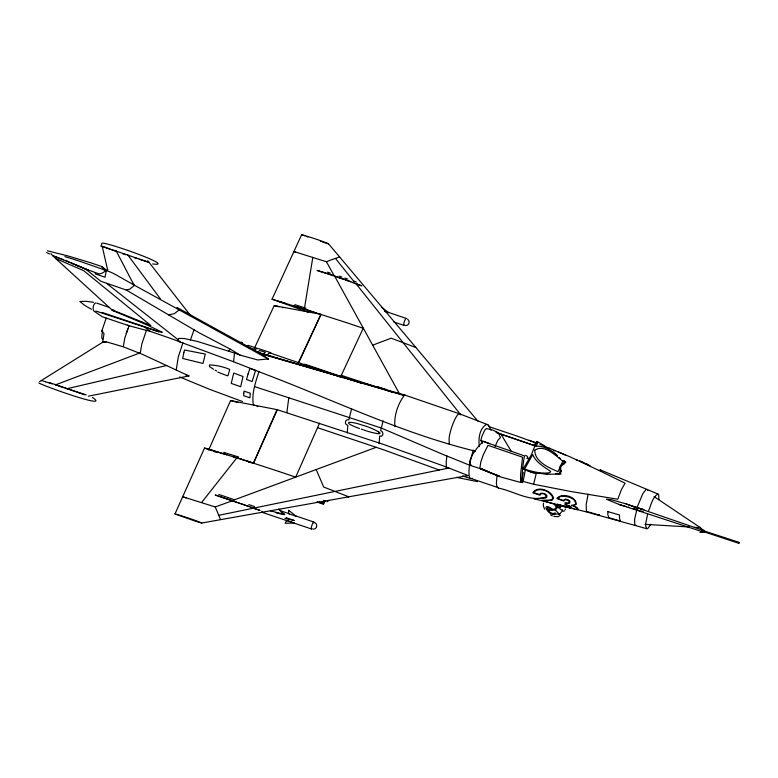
<?xml version="1.0" encoding="UTF-8"?>
<svg xmlns="http://www.w3.org/2000/svg" width="778" height="778" viewBox="0 0 778 778"><rect width="100%" height="100%" fill="white"/><g stroke="black" fill="none" stroke-linecap="round" stroke-linejoin="round"><path stroke-width="1.17" d="M555.589 473.656L560.072 473.569L560.189 465.973L564.993 461.733L563.175 460.498L565.81 462.249L560.919 466.372L560.384 472.606L560.948 474.026L549.19 474.259L533.27 472.849L525.062 469.659M176.227 369.988L178.269 357.063L182.888 342.904M286.868 412.534L288.803 397.675M347.26 432.928L347.834 425.352C344.051 424.691 344.858 418.632 348.807 419.838L351.617 408.917M379.1 443.674L379.674 436.108C383.622 437.644 383.962 431.391 380.646 430.594L383.136 420.82M658.888 499.593L658.665 494.769L657.896 493.991L600.49 469.941L598.914 470.418L570.245 456.91L543.219 445.648M102.677 342.485L104.019 333.49L101.578 331.049M140.225 353.212L141.888 343.788L146.449 330.28M102.881 342.116L105.993 341.814L102.881 342.116L39.639 381.59M536.052 443.752L537.763 441.923L536.489 446.3C543.783 445.386 553.819 451.561 557.418 455.626M565.587 508.997L565.1 509.58M522.534 457.454L520.55 474.619L520.579 482.039L520.9 482.467L521.338 481.835M498.776 488.166C514.394 491.317 530.158 502.481 546.146 496.938L545.563 494.866L543.404 493.767L541.167 493.67L539.942 495.187L532.872 492.795C537.199 485.239 551.816 490.412 553.479 498.115L552.108 500.244L543.316 500.594M534.778 498.902L534.817 498.922A14.49 1.955 17.3 0 1 536.801 498.591L545.582 498.037L546.808 497.268L546.856 495.605A3.861 2.13 21.9 0 0 543.423 493.33L540.661 493.233L539.417 494.575L533.737 492.659C538.104 486.289 551.009 491.122 552.769 497.92L551.767 499.729L549.803 500.293L541.614 500.244L555.589 504.339L534.068 498.756M704.353 531.034L739.081 542.354L738.74 543.307L739.081 542.354M446.98 456.054L446.193 461.617L446.377 468.385M497.035 475.134L496.383 483.294L496.899 486.464L498.056 487.932L498.62 487.816L471.137 478.519M123.342 346.327L124.791 338.07L129.08 325.788M325.34 500.526L323.395 504.183L317.006 502.024M312.824 257.304L304.305 309.167M704.489 530.888L626.134 503.92L611.411 499.719L606.373 499.194L618.636 504.3L703.876 532.23L704.187 531.812L700.054 532.473L702.203 531.15M543.491 503.123L543.297 505.875L544.629 509.191M562.475 509.736L561.949 510.271L560.189 509.084L559.012 506.682L560.267 507.003M233.565 361.751L178.327 341.328L178.58 338.411L184.172 338.518L197.748 341.542L234.518 353.047L233.565 361.751L262.517 373.1C332.449 399.552 400.242 432.549 473.082 450.627L475.348 451.221M228.061 375.502L229.724 369.414A60.032 56.493 59.7 0 0 223.111 367.109L221.429 366.662A60.013 56.298 61.2 0 0 211.208 365.018L209.525 364.931L209.467 366.535L210.566 367.313A60.188 56.463 61.2 0 0 213.542 369.239M598.914 470.418L625.065 483.187L621.359 489.712L617.781 499.243L570.575 491.472L533.611 484.247L536.314 473.189M348.661 496.841L347.834 496.811M521.892 480.055L523.283 472.518L522.738 472.304M95.383 272.592L95.422 273.963L105.049 277.211L106.314 270.511L107.86 269.888M482.438 443.363L480.872 440.455L481.738 436.721L484.645 430.351L486.308 428.552L493.048 430.166L498.465 432.976L500.429 437.674L497.949 440.144L495.041 446.514M323.755 500.847L323.317 504.125M473.257 449.985C470.953 458.777 467.821 467.996 469.416 477.167L470.573 478.635L472.285 478.295M588.139 494.156L586.155 504.728L586.437 510.971L587.361 512.138L646.79 528.729L647.928 528.33L651.03 524.158M647.588 514.248L645.798 523.127L645.682 526.035L646.79 528.729M323.638 501.275L323.891 500.429M248.668 462.22L253.521 463.036L211.947 450.258L226.797 454.78M323.959 500.643L323.843 501.596L324.338 500.721M259.035 371.359C255.69 381.872 251.615 393.016 253.268 404.181L254.416 405.649M648.648 510.631C651.108 505.029 652.324 497.288 657.896 493.991M126.211 333.47L127.787 328.919M190.416 339.986L194.053 329.814M368.189 431.45C393.357 438.403 371.738 427.375 362.898 425.342C348.709 420.246 340.89 421.88 359.504 428.522M555.813 505.097L556.075 505.865L557.067 505.496M560.063 473.559L561.395 470.33L560.072 473.569L557.709 473.432M564.993 461.733L564.099 463.882L564.954 461.724L562.873 460.508M106.216 318.114L101.714 331.224M643.124 511.486L639.681 510.786M253.531 463.046L277.026 409.636L230.58 400.573L208.63 450.054M253.482 463.163L277.347 409.724L383.924 444.549L443.966 466.139L468.074 475.533L201.697 523.04A64.253 28.543 24.4 0 1 193.673 520.579L174.982 513.927L204.526 448.04L212.015 450.141M319.534 423.183L295.708 477.128L278.894 471.468M209.204 449.314L211.315 450.073M293.666 305.871L278.777 301.349L279.428 301.533M279.419 301.533L286.226 303.595M294.269 306.055C311.959 311.044 291.799 305.773 294.317 305.929M233.594 456.89L234.334 456.968M234.227 457.075L241.141 459.108M301.699 308.351L308.555 310.364L301.057 308.156M217.704 495.819L215.175 495.002L260.046 510.378L257.849 509.814M319.573 271.259C333.422 275.218 309.381 268.459 319.68 271.026M218.783 496.17L236.94 502.228M236.891 457.775L201.59 502.51M323.522 272.543L326.614 273.292M241.034 459.214L241.773 459.302M241.666 459.409L248.59 461.471M308.496 310.49L346.259 322.569M327.46 273.846L328.637 273.963L324.591 272.893M331.399 275.159L332.585 275.276L328.53 274.196M315.936 312.844L316.646 313.057M248.474 461.568L249.164 461.646M232.525 500.721L215.195 506.955L182.694 496.734L186.03 497.949M335.347 276.482L334.511 275.927L399.493 393.833M336.417 276.842L338.265 277.201L332.478 275.509M298.13 363.2L321.003 314.322L274.206 305.608L254.357 348.369M338.819 277.668L346.113 279.954L338.158 277.445M238.69 502.831L239.342 503.055M241.083 503.667L243.475 504.514M244.136 504.747L245.877 505.369M347.747 280.809L350.897 281.685L346.006 280.187M246.529 505.612L248.921 506.488M250.662 507.12L251.313 507.363M352.531 282.56L353.3 282.57L350.79 281.918M253.064 508.005L256.108 509.162M354.933 283.445L357.433 284.106L353.193 282.803M355.838 283.513L460.751 414.8M357.977 284.592L361.916 285.818L357.326 284.349M308.36 312.241L272.047 299.199L301.66 234.693A169.429 75.272 24.4 0 1 318.299 239.896A88.867 39.483 24.4 0 1 328.423 243.67L477.896 421.112M298.441 363.287L321.003 314.322M340.297 377.476L363.229 328.287M533.922 445.366L536.81 441.379L531.257 454.974L523.088 469.124M704.362 530.868L704.012 531.792L738.73 543.268M562.611 510.592L559.518 514.326L550.27 513.237L547.907 510.358L555.317 510.047L559.188 505.379M547.907 510.358L548.539 509.609L554.714 509.162L558.273 504.951M557.748 507.402L555.56 505.749L556.27 504.912M558.468 507.956L558.03 507.237L559.158 505.904L556.591 504.504M704.489 530.392L703.876 532.23M257.936 352.162L259.687 350.45L265.356 352.317L263.596 354.039M267.01 355.176L269.169 353.056L270.88 352.726M329.084 500.351L327.032 501.713M560.413 515.25L558.02 516.67L553.936 516.466M643.892 509.707L632.281 506.215L643.046 509.425M228.46 350.703L230.56 349.303L240.159 355.138L257.713 359.942L267.622 359.037M557.797 504.747L555.229 505.097L554.5 503.531M405.367 325.574C409.102 325.856 410.609 321.071 407.468 319.126M312.999 529.196C316.724 529.478 318.231 524.693 315.1 522.758M522.583 457.211L488.03 445.337L483.362 454.605L480.814 461.947L479.987 467.286L480.327 468.677L482.068 468.473M295.27 252.023L293.928 251.527L326.429 261.748L329.259 260.611A83.256 37.276 -28.5 0 1 330.874 259.988L339.597 256.964M372.584 345.199L391.198 338.187L415.763 347.484M139.408 353.124L55.335 384.925L57.173 385.518M635.976 525.422L634.819 524.664L634.585 519.51L637.513 506.41L642.677 493.933L645.866 489.722L647.053 489.381L647.85 490.276M563.272 511.272L564.76 510.718M233.779 500.069L376.309 447.282M257.041 406.534L257.829 406.515M490.947 430.205L489.216 426.062L487.894 424.739L459.438 413.779L405.221 395.195L404.268 395.438L259.58 353.261M85.599 269.071L100.79 281.228L126.289 290.038L129.605 289.251L134.497 285.283L268.546 359.115L267.69 359.037M66.869 388.737L166.735 365.485M328.481 243.825L328.374 243.806A64.253 28.543 24.4 0 1 324.766 242.765M218.793 515.308L449.023 467.996M88.313 396.197L188.957 375.939L142.637 354.437L123.303 346.813L112.256 343.545M246.675 345.743L248.367 345.413L257.975 348.583L256.137 348.758L255.194 349.682L248.843 347.717M303.867 364.464L305.005 364.24L361.391 383.282M548.315 448.605L549.92 448.284M554.685 504.193L553.858 503.551M588.732 511.866L587.361 512.138L575.107 509.094M168.534 314.837L174.136 313.777L179.241 309.936L176.995 307.475L260.29 353.358M570.566 507.859C571.927 506.488 566.345 504.737 565.023 504.854L565.139 502.666L567.356 503.162L569.156 502.627L568.747 500.682L565.684 499.573L563.632 501.013L556.902 498.523C561.716 492.435 576.459 496.354 576.235 504.397L572.793 505.622C574.115 505.622 580.524 509.172 577.12 509.804M568.329 507.47L557.136 504.144C560.889 507.1 581.798 510.251 565.703 504.718C564.886 501.752 568.572 504.698 569.778 502.948L569.904 501.324L568.203 499.758L565.47 499.077L563.155 500.419L557.797 498.435L558.857 497.434A7.556 5.475 24.2 0 1 562.086 496.189C566.899 496.247 576.031 497.784 575.594 504.115L573.901 505.146L571.353 505.34C572.511 505.01 580.485 509.357 576.109 509.541M467.948 475.65L467.364 475.582M487.894 424.739L486.338 424.477C479.219 428.707 478.353 439.035 479.326 446.572M530.547 471.915L532.911 472.051M645.03 524.353L689.454 526.988M694.297 527.28L700.346 527.64L654.074 496.617M542.052 473.432L547.722 473.812M538.639 473.209L532.463 472.557L524.557 469.611M570.157 507.976L558.157 504.494L561.697 506.079M317.074 502.17L320.575 502.685M477.478 481.631L456.491 477.342M93.642 302.302L85.979 301.3L79.852 301.504L84.695 305.404L91.473 309.274M276.112 512.916L284.767 514.715L278.787 509.026M560.403 506.478L559.119 506.381L559.859 507.674L559.236 506.352L560.52 506.41M520.589 482.428L500.264 476.875L481.135 469.046M106.032 270.238L101.733 266.708L106.032 270.238L103.98 269.645L105.954 270.773L102.375 273.068L99.37 273.992L85.473 268.994M47.332 250.749L67.958 255.952L90.695 262.789L101.967 266.611L105.623 269.937L103.299 268.478M279.185 306.824L274.206 305.608M282.385 307.602L283.095 307.777M113.851 310.237L111.769 309.722L150.835 325.505L83.674 270.656L55.578 258.461M533.611 484.247L522.126 481.174M569.34 507.713L570.935 508.112M238.35 402.566L230.609 400.582M51.183 253.677L52.408 255.563L112.586 310.461L114.269 310.899M628.342 507.159L629.383 507.431M218.851 494.487L234.304 499.68M572.744 508.462L574.32 508.88M572.423 508.472L574.641 509.055M152.644 263.956C178.6 267.34 103.085 240.616 101.889 243.339L100.945 246.373M178.288 340.365L180.204 341.863A853.252 318.416 27 0 0 150.242 331.379L128.992 325.758L102.278 316.734L93.778 310.976C92.631 309.809 92.854 304.101 95.548 302.934M223.685 452.358L238.632 456.987M227.614 375.881L217.782 372.137M105.993 341.814L111.672 343.38M589.763 512.274L591.406 512.731M41.866 380.666L41.341 380.52L41.876 380.695M499.106 433.492L535.575 446.037M127.407 325.214L129.119 325.71M553.829 450.53L554.928 450.851M626.543 506.692L618.636 504.3M259.551 353.193L405.221 395.195M257.839 352.308L404.268 395.438C397.83 404.093 394.018 415.462 394.864 426.325M95.83 311.006L158.673 331.729L162.252 332.255L146.546 324.737L112.586 310.461M294.862 304.645L306.094 308.263M272.047 299.199L278.835 301.232M633 508.394L636.287 509.386M526.735 458.232L528.962 458.913M487.106 470.836L469.64 465.205L442.906 454.41L381.21 427.988L254.581 386.617M42.994 381.016L45.25 381.716M145.136 261.136L149.036 262.351L102.21 246.354L107.597 269.83M309.138 310.685L316.004 312.863M137.336 258.636L134.351 257.654M45.464 381.784L52.126 383.894M96.667 303.089L109.581 307.524M592.496 513.081L599.595 515.328L599.323 514.764M144.912 261.068L139.174 259.23M249.106 461.762L278.738 471.41M341.299 375.307L376.815 387.026M317.531 427.696L383.846 449.888L439.249 470.009M488.458 426.49L514.754 435.272M185.621 374.85L188.957 375.939M58.097 385.83L63.864 387.726M102.21 246.354L109.99 249.223M258.85 348.739L270.102 352.463M575.866 459.565L577.451 460.09M158.673 331.729L143.716 326.439M329.6 274.274L331.506 274.916M346.424 322.617L363.229 328.277M361.313 429.125L362.995 429.689M49.082 382.494L86.232 394.903M102.132 312.455L144.056 326.556L150.242 331.379M65.012 388.105L68.707 389.35M327.48 272.164L330.378 273.146M385.178 311.307L406.135 318.387M384.672 311.326L388.553 312.63L381.93 307.417M393.931 322.004L403.86 325.36M377.622 386.666L386.316 389.603M385.528 389.953L393.065 392.501M363.841 429.971L367.362 431.168M462.57 475.932L470.573 478.635M321.557 501.538L323.687 502.257M319.32 502.102L322.52 503.181M279.38 510.397L289.494 513.811M295.008 515.678L313.767 522.009M270.384 510.874L284.398 514.365L281.286 512.877M311.492 528.982L262.186 512.332A3.676 0.729 -71.3 0 1 261.991 511.282M339.072 276.102L341.97 277.094M344.868 278.077L347.766 279.069M269.869 352.92L342.466 377.573M496.315 432.587L536.12 446.115M69.855 389.739L75.631 391.723M353.562 281.043L356.46 282.035M248.795 504.621L254.591 506.604M122.613 253.696L125.608 254.717M633.02 508.491L638.573 510.407M75.592 265.045L85.162 268.877M80.474 393.405L76.555 392.034M626.134 503.92L631.94 506.06M81.632 393.824L84.394 394.796M116.175 251.44L110.904 249.553M495.518 431.557L501.11 434.387L511.35 451.444M521.989 468.239L525.403 469.445C519.548 503.541 522.476 461.704 524.673 455.966L483.05 441.35L477.011 448.138L472.489 454.692L469.824 460.936L469.99 464.505L471.157 464.943M515.474 435.515L536.839 443.266M242.435 401.526L209.088 389.117L179.728 376.99M213.6 451.328L216.868 452.504M306.328 236.405L307.894 236.969M211.791 450.676L204.526 448.04M480.872 440.455L489.722 443.674M304.772 235.831L301.66 234.693M234.518 353.047L240.159 355.138M261.155 353.99L268.546 359.115M529.254 440.299L536.752 443.149M539.961 444.374L543.18 445.59M480.327 468.677L499.739 476.389L480.94 468.901M558.234 452.028L560.539 453.039M69.475 262.225L64.895 260.377L69.3 262.244M241.005 342.126L242.629 342.777M560.432 452.903L565.742 455.208M579.707 460.955L584.842 463.134M579.921 461.14L582.926 462.395M38.929 382.902C38.725 384.206 112.703 410.949 92.368 397.383M74.143 264.403L71.761 263.353M557.233 455.519L554.918 454.274M67.501 261.427L66.558 260.99M46.719 252.568L49.928 254.085M588.09 464.758L585.863 463.688L590.113 465.711M230.56 349.303L198.944 332.692L126.289 290.038M216.634 370.97L215.068 370.134M550.581 514.89L552.322 515.843M537.763 441.923L544.94 446.066M525.656 455.295L527.503 456.521L527.999 458.164M560.442 458.66L558.623 457.425L560.5 458.748M378.273 431.751L379.645 432.762M558.03 507.237L555.015 504.883L555.56 505.749M106.635 283.396L178.327 339.889M555.317 510.047L559.518 514.326M132.464 282.949L134.497 285.283L116.039 274.848A22.747 10.104 24.4 0 0 108.657 271.376L79.453 261.165A314.789 139.855 24.4 0 0 64.895 256.633M335.367 258.335L354.34 282.015M600.49 469.941L601.404 471.118M147.732 260.688L190.552 315.557M127.65 254.746L160.239 298.684M348.67 496.763L323.677 487.028L316.179 469.552M559.158 505.904L559.596 506.624M326.429 261.748L333.83 275.13M116.155 250.876L133.398 283.902M215.195 506.955L216.333 509.551A83.256 13.207 70.6 0 1 216.984 511.049L220.505 519.49M201.862 523.02L201.852 523.001A88.867 39.483 24.4 0 0 191.621 519.14A169.429 75.272 24.4 0 0 174.982 513.927M449.305 444.267L449.149 440.805A14.714 2.908 -71.3 0 1 450.248 432.189L451.376 428.279A15.025 2.976 -71.3 0 1 457.269 415.287L458.514 413.984A14.714 2.908 -71.3 0 1 459.993 414.684M323.298 242.308A64.253 28.543 24.4 0 1 322.559 242.075M321.09 241.588A64.253 28.543 24.4 0 1 320.351 241.345M404.395 324.912A3.676 0.729 -71.3 0 1 404.113 322.277A3.676 0.729 -71.3 0 1 406.291 318.513M312.017 528.544A3.676 0.729 -71.3 0 1 311.365 527.455A3.676 0.729 -71.3 0 1 313.019 522.797A3.676 0.729 -71.3 0 1 313.962 523.069M563.729 506.371A13.926 1.303 12.8 0 1 565.45 506.731M566.316 506.925A13.926 1.303 12.8 0 1 568.475 507.421M569.535 507.674A13.926 1.303 12.8 0 1 571.12 508.083M102.667 339.062A13.129 2.597 -71.3 0 1 102.715 330.913M548.646 510.057A4.211 1.605 39.5 0 1 547.673 507.528M553.868 513.237A4.221 1.614 39.5 0 1 551.514 513.179M550.639 512.692A4.221 1.614 39.5 0 1 547.226 508.053A4.221 1.614 39.5 0 1 552.166 509.94M555.054 514.141A5.718 2.178 39.5 0 1 549.093 512.255A5.718 2.178 39.5 0 1 546.312 506.838A5.718 2.178 39.5 0 1 552.759 509.668M554.986 512.702A5.718 2.178 39.5 0 1 555.171 513.519M288.609 510.3L288.521 513.675L296.185 516.261L288.609 510.3M243.777 393.23L243.699 395.691L249.923 397.83L250.302 393.269L244.078 391.13L243.777 393.23M607.91 511.613L607.812 514.55L608.804 517.681L620.436 521.046L619.444 518.041L619.551 514.987L607.91 511.613M324.397 502.257L325.087 500.721L324.397 502.257M534.749 450.238C534.749 461.869 548.996 467.714 558.03 471.701L562.815 461.169C555.638 455.626 544.123 443.742 534.749 450.238M323.551 503.21L324.212 501.713L323.551 503.21M550.591 471.4L550.124 472.314A2.373 1.605 1.6 0 1 549.492 472.693C541.118 474.181 532.531 471.351 524.479 469.28L532.726 454.595C535.945 462.57 544.279 466.907 550.591 471.4M231.387 382.844L231.309 383.408L240.665 386.744L243.028 376.494L233.711 373.08L231.387 382.844M183.9 352.327L182.694 358.483L203.019 363.443L205.314 354.058L184.561 350.022L183.9 352.327M248.056 373.955L246.49 379.538L252.121 381.502L255.563 370.425L249.942 368.441L248.056 373.955M286.712 520.433L285.137 523.302L294.376 523.02L286.712 520.433M286.596 517.905L284.913 518.459L294.259 520.492L286.596 517.905M704.158 530.82L702.184 530.149L699.84 527.309L704.158 530.82M88.235 270.199L83.236 268.05A310.587 129.955 30.2 0 0 74.066 264.112A310.616 129.848 30.3 0 1 83.236 268.05L88.235 270.199M55.763 256.828L53.157 255.845L63.981 260.017L55.763 256.828M73.142 263.732A310.587 129.955 30.2 0 0 70.39 262.604A310.616 129.848 30.3 0 1 73.132 263.752"/></g></svg>
